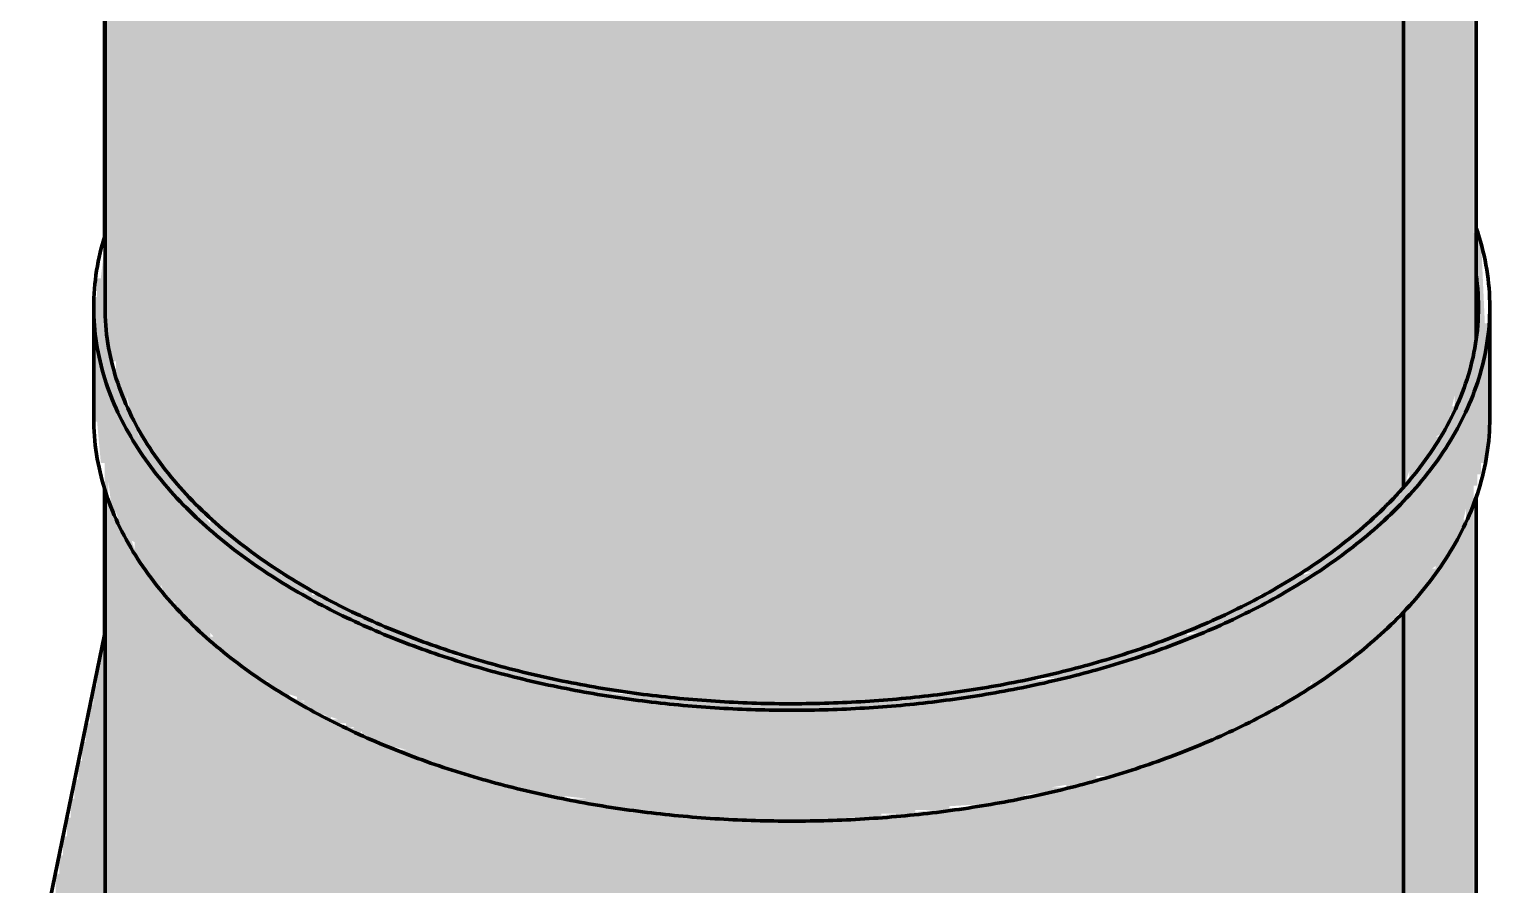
# Model space of a CAD drawing. Header units: millimetres. Extents: x 0 to 420, y 0 to 297.
# Drawn here: x 206.64 to 245.37, y 191.35 to 214.03 of the extents above; entities that cross this region are included whole.
import ezdxf

# ---------------------------------------------------------------- set-up
doc = ezdxf.new("R2010")
doc.units = ezdxf.units.MM
doc.layers.add('01-VISIBLE', color=7, linetype='CONTINUOUS', lineweight=70)
doc.layers.add('13-GRAFICA', color=30, linetype='CONTINUOUS', lineweight=18)

msp = doc.modelspace()

# ---------------------------------------------------------------- hatches: boundary and pattern name
at = {"layer": '13-GRAFICA', "true_color": 0xb21820}
h = msp.add_hatch(color=7, dxfattribs=at)
h.dxf.hatch_style = 1
h.paths.add_polyline_path([(208.738, 241.133), (208.838, 241.133), (208.938, 239.433), (209.038, 239.433), (209.038, 239.133), (209.138, 239.133), (209.138, 238.933), (209.238, 238.933), (209.438, 238.333), (209.638, 238.233), (209.638, 238.033), (209.738, 238.033), (209.738, 237.833), (209.838, 237.833), (210.038, 237.233), (210.238, 237.133), (210.238, 236.933), (210.338, 236.933), (212.438, 234.733), (212.638, 234.733), (212.738, 234.533), (213.338, 234.333), (213.438, 234.133), (213.838, 234.033), (213.938, 233.833), (214.538, 233.633), (214.638, 233.433), (215.238, 233.233), (215.338, 233.033), (215.538, 233.033), (215.538, 232.933), (215.738, 232.933), (215.738, 232.833), (216.038, 232.833), (216.038, 232.733), (216.338, 232.733), (216.338, 232.633), (216.638, 232.633), (216.638, 232.533), (216.938, 232.533), (216.938, 232.433), (217.138, 232.433), (217.138, 232.333), (217.438, 232.333), (217.438, 232.233), (217.738, 232.233), (217.738, 232.133), (218.038, 232.133), (218.038, 232.033), (218.338, 232.033), (218.338, 231.933), (218.638, 231.933), (218.638, 231.833), (219.538, 231.633), (219.538, 231.533), (220.138, 231.533), (220.138, 231.433), (221.238, 231.333), (221.238, 231.233), (221.738, 231.233), (221.738, 231.133), (222.338, 231.133), (222.338, 231.033), (222.838, 231.033), (222.838, 230.933), (223.438, 230.933), (223.438, 230.833), (225.638, 230.833), (225.638, 230.733), (228.738, 230.733), (228.738, 230.833), (229.638, 230.833), (229.638, 230.933), (230.638, 230.933), (230.638, 231.033), (232.338, 231.133), (232.338, 231.233), (232.738, 231.233), (232.738, 231.333), (233.938, 231.533), (233.938, 231.633), (234.238, 231.633), (234.238, 231.733), (234.638, 231.733), (234.638, 231.833), (235.038, 231.833), (235.038, 231.933), (236.238, 232.133), (236.238, 232.233), (236.438, 232.233), (236.438, 232.333), (236.638, 232.333), (236.638, 232.433), (236.838, 232.433), (236.838, 232.533), (237.138, 232.533), (237.138, 232.633), (237.338, 232.633), (237.338, 232.733), (237.538, 232.733), (237.538, 232.833), (237.738, 232.833), (237.738, 232.933), (238.038, 232.933), (238.038, 233.033), (238.238, 233.033), (238.238, 233.133), (238.438, 233.133), (238.438, 233.233), (238.638, 233.233), (238.638, 233.333), (238.838, 233.333), (238.838, 233.433), (239.138, 233.433), (239.138, 233.533), (239.738, 233.733), (239.838, 233.933), (240.038, 233.933), (240.238, 234.233), (240.438, 234.233), (240.638, 234.533), (240.838, 234.533), (240.938, 234.733), (241.138, 234.733), (241.338, 235.033), (241.538, 235.033), (241.738, 235.333), (241.938, 235.333), (242.138, 235.633), (242.338, 235.633), (242.338, 235.733), (242.538, 235.833), (242.538, 236.033), (242.938, 236.333), (242.938, 236.533), (243.238, 236.733), (243.238, 236.933), (243.638, 237.233), (243.638, 237.433), (243.738, 237.433), (243.738, 237.533), (243.938, 237.633), (243.938, 237.833), (244.238, 238.033), (244.238, 238.333), (244.338, 238.333), (244.338, 238.633), (244.438, 238.633), (244.438, 239.033), (244.538, 239.033), (244.538, 239.333), (244.638, 239.333), (244.638, 239.633), (244.738, 239.633), (244.738, 239.933), (244.838, 239.933), (244.838, 240.233), (244.938, 240.233), (244.938, 205.533), (244.838, 205.533), (244.838, 205.233), (244.738, 205.233), (244.738, 204.933), (244.638, 204.933), (244.638, 204.633), (244.538, 204.633), (244.538, 204.333), (244.438, 204.333), (244.238, 203.433), (244.138, 203.433), (244.138, 203.333), (243.938, 203.233), (243.938, 203.033), (243.538, 202.733), (243.538, 202.533), (243.238, 202.333), (243.138, 202.033), (243.038, 202.033), (243.038, 220.233), (242.738, 220.133), (242.238, 219.533), (242.038, 219.533), (242.038, 219.433), (241.938, 219.433), (241.438, 218.833), (241.238, 218.833), (240.738, 218.233), (240.538, 218.233), (240.538, 218.133), (240.338, 218.133), (240.338, 218.033), (239.738, 217.833), (239.638, 217.633), (239.438, 217.633), (239.438, 217.533), (239.238, 217.533), (239.238, 217.433), (239.038, 217.433), (239.038, 217.333), (238.838, 217.333), (238.838, 217.233), (238.238, 217.033), (238.138, 216.833), (237.938, 216.833), (237.938, 216.733), (237.738, 216.733), (237.738, 216.633), (237.538, 216.633), (237.538, 216.533), (237.238, 216.533), (237.238, 216.433), (236.938, 216.433), (236.938, 216.333), (236.638, 216.333), (236.638, 216.233), (236.338, 216.233), (236.338, 216.133), (236.038, 216.133), (236.038, 216.033), (235.638, 216.033), (235.638, 215.933), (235.338, 215.933), (235.338, 215.833), (235.038, 215.833), (235.038, 215.733), (234.738, 215.733), (234.738, 215.633), (234.438, 215.633), (234.438, 215.533), (234.138, 215.533), (234.138, 215.433), (233.838, 215.433), (233.838, 215.333), (233.238, 215.333), (233.238, 215.233), (232.638, 215.233), (232.638, 215.133), (232.038, 215.133), (232.038, 215.033), (231.438, 215.033), (231.438, 214.933), (230.738, 214.933), (230.738, 214.833), (230.138, 214.833), (230.138, 214.733), (228.738, 214.733), (228.738, 214.633), (224.838, 214.633), (224.838, 214.733), (223.938, 214.733), (223.938, 214.833), (221.338, 215.033), (221.338, 215.133), (220.938, 215.133), (220.938, 215.233), (220.538, 215.233), (220.538, 215.333), (220.138, 215.333), (220.138, 215.433), (219.738, 215.433), (219.738, 215.533), (219.438, 215.533), (219.438, 215.633), (219.038, 215.633), (219.038, 215.733), (218.638, 215.733), (218.638, 215.833), (218.238, 215.833), (218.238, 215.933), (217.938, 215.933), (217.938, 216.033), (217.238, 216.133), (217.238, 216.233), (217.038, 216.233), (217.038, 216.333), (216.838, 216.333), (216.838, 216.433), (216.538, 216.433), (216.538, 216.533), (216.338, 216.533), (216.338, 216.633), (216.138, 216.633), (216.138, 216.733), (215.938, 216.733), (215.938, 216.833), (215.738, 216.833), (215.738, 216.933), (215.438, 216.933), (215.438, 217.033), (215.238, 217.033), (215.238, 217.133), (215.038, 217.133), (215.038, 217.233), (214.838, 217.233), (214.838, 217.333), (214.638, 217.333), (214.638, 217.433), (214.338, 217.433), (214.338, 217.533), (213.938, 217.633), (213.738, 217.933), (213.538, 217.933), (213.338, 218.233), (213.138, 218.233), (213.038, 218.433), (212.838, 218.433), (212.638, 218.733), (212.438, 218.733), (212.238, 219.033), (212.038, 219.033), (211.838, 219.333), (211.638, 219.333), (211.538, 219.533), (211.338, 219.533), (211.338, 219.733), (210.938, 220.033), (210.938, 220.233), (210.538, 220.533), (210.538, 220.733), (210.138, 221.033), (210.138, 221.233), (210.038, 221.233), (210.038, 221.333), (209.738, 221.533), (209.738, 221.733), (209.538, 221.833), (209.538, 222.133), (209.438, 222.133), (209.238, 223.033), (209.138, 223.033), (209.038, 223.533), (208.938, 223.533), (208.938, 223.833), (208.838, 223.833), (208.838, 225.433), (208.738, 225.433)])
at = {"layer": '13-GRAFICA', "true_color": 0x202020}
h = msp.add_hatch(color=7, dxfattribs=at)
h.dxf.hatch_style = 1
h.paths.add_polyline_path([(208.738, 227.833), (208.738, 208.333), (208.638, 208.333), (208.638, 227.833)])
at = {"layer": '13-GRAFICA', "true_color": 0xffffff}
h = msp.add_hatch(color=7, dxfattribs=at)
h.dxf.hatch_style = 1
h.paths.add_polyline_path([(208.738, 225.433), (208.838, 225.433), (208.838, 223.833), (208.938, 223.833), (209.038, 223.233), (209.138, 223.233), (209.138, 223.033), (209.238, 223.033), (209.238, 222.733), (209.338, 222.733), (209.538, 221.833), (209.638, 221.833), (209.738, 221.533), (210.138, 221.233), (210.138, 221.033), (210.538, 220.733), (210.538, 220.533), (210.938, 220.233), (210.938, 220.033), (211.338, 219.733), (211.338, 219.533), (211.538, 219.533), (211.638, 219.333), (211.838, 219.333), (212.038, 219.033), (212.238, 219.033), (212.238, 218.933), (212.338, 218.933), (212.438, 218.733), (212.638, 218.733), (212.838, 218.433), (213.038, 218.433), (213.138, 218.233), (213.338, 218.233), (213.338, 218.133), (213.438, 218.133), (213.538, 217.933), (213.738, 217.933), (213.938, 217.633), (214.138, 217.633), (214.138, 217.533), (214.338, 217.533), (214.338, 217.433), (214.638, 217.433), (214.638, 217.333), (214.838, 217.333), (214.838, 217.233), (215.038, 217.233), (215.038, 217.133), (215.238, 217.133), (215.238, 217.033), (215.438, 217.033), (215.438, 216.933), (215.738, 216.933), (215.738, 216.833), (215.938, 216.833), (215.938, 216.733), (216.138, 216.733), (216.138, 216.633), (216.338, 216.633), (216.338, 216.533), (216.538, 216.533), (216.538, 216.433), (216.838, 216.433), (216.838, 216.333), (217.038, 216.333), (217.038, 216.233), (217.238, 216.233), (217.238, 216.133), (217.938, 216.033), (217.938, 215.933), (218.238, 215.933), (218.238, 215.833), (219.438, 215.633), (219.438, 215.533), (219.738, 215.533), (219.738, 215.433), (220.138, 215.433), (220.138, 215.333), (220.538, 215.333), (220.538, 215.233), (220.938, 215.233), (220.938, 215.133), (221.338, 215.133), (221.338, 215.033), (223.938, 214.833), (223.938, 214.733), (224.838, 214.733), (224.838, 214.633), (228.738, 214.633), (228.738, 214.733), (230.138, 214.733), (230.138, 214.833), (230.738, 214.833), (230.738, 214.933), (231.438, 214.933), (231.438, 215.033), (232.038, 215.033), (232.038, 215.133), (233.838, 215.333), (233.838, 215.433), (234.138, 215.433), (234.138, 215.533), (234.438, 215.533), (234.438, 215.633), (234.738, 215.633), (234.738, 215.733), (235.038, 215.733), (235.038, 215.833), (235.338, 215.833), (235.338, 215.933), (235.638, 215.933), (235.638, 216.033), (236.038, 216.033), (236.038, 216.133), (236.338, 216.133), (236.338, 216.233), (236.638, 216.233), (236.638, 216.333), (236.938, 216.333), (236.938, 216.433), (237.238, 216.433), (237.238, 216.533), (237.538, 216.533), (237.538, 216.633), (238.138, 216.833), (238.238, 217.033), (238.438, 217.033), (238.438, 217.133), (238.638, 217.133), (238.638, 217.233), (238.838, 217.233), (238.838, 217.333), (239.038, 217.333), (239.038, 217.433), (239.638, 217.633), (239.738, 217.833), (239.938, 217.833), (239.938, 217.933), (240.138, 217.933), (240.138, 218.033), (240.738, 218.233), (240.738, 218.333), (240.838, 218.333), (241.238, 218.833), (241.438, 218.833), (242.038, 219.533), (242.238, 219.533), (242.738, 220.133), (243.038, 220.233), (243.038, 201.733), (242.938, 201.733), (242.538, 201.233), (242.338, 201.233), (241.838, 200.633), (241.638, 200.633), (241.138, 200.033), (240.938, 200.033), (240.638, 199.633), (240.438, 199.633), (240.438, 199.533), (240.238, 199.533), (240.238, 199.433), (240.038, 199.433), (240.038, 199.333), (239.838, 199.333), (239.838, 199.233), (239.238, 199.033), (239.138, 198.833), (238.938, 198.833), (238.938, 198.733), (238.738, 198.733), (238.738, 198.633), (238.538, 198.633), (238.538, 198.533), (238.338, 198.533), (238.338, 198.433), (237.738, 198.233), (237.638, 198.033), (237.338, 198.033), (237.338, 197.933), (237.038, 197.933), (237.038, 197.833), (236.738, 197.833), (236.738, 197.733), (236.338, 197.733), (236.338, 197.633), (236.038, 197.633), (236.038, 197.533), (235.738, 197.533), (235.738, 197.433), (235.438, 197.433), (235.438, 197.333), (235.138, 197.333), (235.138, 197.233), (234.838, 197.233), (234.838, 197.133), (234.538, 197.133), (234.538, 197.033), (234.238, 197.033), (234.238, 196.933), (233.938, 196.933), (233.938, 196.833), (233.338, 196.833), (233.338, 196.733), (232.738, 196.733), (232.738, 196.633), (232.138, 196.633), (232.138, 196.533), (231.538, 196.533), (231.538, 196.433), (230.938, 196.433), (230.938, 196.333), (230.338, 196.333), (230.338, 196.233), (229.638, 196.233), (229.638, 196.133), (224.638, 196.133), (224.638, 196.233), (222.838, 196.333), (222.838, 196.433), (222.038, 196.433), (222.038, 196.533), (221.138, 196.533), (221.138, 196.633), (220.838, 196.633), (220.838, 196.733), (220.438, 196.733), (220.438, 196.833), (220.038, 196.833), (220.038, 196.933), (219.638, 196.933), (219.638, 197.033), (219.338, 197.033), (219.338, 197.133), (218.938, 197.133), (218.938, 197.233), (218.538, 197.233), (218.538, 197.333), (218.138, 197.333), (218.138, 197.433), (217.838, 197.433), (217.838, 197.533), (217.138, 197.633), (217.138, 197.733), (216.938, 197.733), (216.938, 197.833), (216.738, 197.833), (216.738, 197.933), (216.538, 197.933), (216.538, 198.033), (216.338, 198.033), (216.338, 198.133), (216.038, 198.133), (216.038, 198.233), (215.838, 198.233), (215.838, 198.333), (215.638, 198.333), (215.638, 198.433), (215.438, 198.433), (215.438, 198.533), (215.238, 198.533), (215.238, 198.633), (214.938, 198.633), (214.938, 198.733), (214.738, 198.733), (214.738, 198.833), (214.538, 198.833), (214.538, 198.933), (214.338, 198.933), (214.338, 199.033), (213.738, 199.233), (213.538, 199.533), (213.338, 199.533), (213.338, 199.633), (213.238, 199.633), (213.138, 199.833), (212.938, 199.833), (212.738, 200.133), (212.538, 200.133), (212.538, 200.233), (212.238, 200.333), (212.038, 200.633), (211.838, 200.633), (211.638, 200.933), (211.438, 200.933), (211.438, 201.033), (211.038, 201.333), (211.038, 201.533), (210.738, 201.733), (210.738, 201.933), (210.138, 202.433), (210.138, 202.633), (209.938, 202.733), (209.938, 202.933), (209.838, 202.933), (209.838, 203.033), (209.538, 203.233), (209.538, 203.433), (209.438, 203.433), (209.438, 203.733), (209.338, 203.733), (209.238, 204.333), (209.138, 204.333), (209.138, 204.533), (209.038, 204.533), (209.038, 204.733), (208.938, 204.733), (208.938, 205.233), (208.838, 205.233), (208.838, 205.533), (208.738, 205.533)])
at = {"layer": '13-GRAFICA', "true_color": 0x202020}
h = msp.add_hatch(color=7, dxfattribs=at)
h.dxf.hatch_style = 1
h.paths.add_polyline_path([(208.338, 203.633), (208.338, 206.933), (208.438, 206.933), (208.438, 207.433), (208.538, 207.433), (208.638, 208.333), (208.738, 208.333), (208.738, 205.533), (208.838, 205.533), (208.938, 204.733), (209.038, 204.733), (209.038, 204.533), (209.138, 204.533), (209.138, 204.333), (209.238, 204.333), (209.238, 204.033), (209.338, 204.033), (209.338, 203.733), (209.438, 203.733), (209.538, 203.233), (209.938, 202.933), (209.938, 202.733), (210.138, 202.633), (210.138, 202.433), (210.738, 201.933), (210.738, 201.733), (211.038, 201.533), (211.038, 201.333), (211.138, 201.333), (211.438, 200.933), (211.638, 200.933), (211.638, 200.833), (211.738, 200.833), (211.838, 200.633), (212.038, 200.633), (212.238, 200.333), (212.438, 200.333), (212.538, 200.133), (212.738, 200.133), (212.938, 199.833), (213.138, 199.833), (213.138, 199.733), (213.238, 199.733), (213.338, 199.533), (213.538, 199.533), (213.738, 199.233), (213.938, 199.233), (213.938, 199.133), (214.138, 199.133), (214.138, 199.033), (214.338, 199.033), (214.338, 198.933), (214.538, 198.933), (214.538, 198.833), (214.738, 198.833), (214.738, 198.733), (214.938, 198.733), (214.938, 198.633), (215.238, 198.633), (215.238, 198.533), (215.438, 198.533), (215.438, 198.433), (215.638, 198.433), (215.638, 198.333), (215.838, 198.333), (215.838, 198.233), (216.038, 198.233), (216.038, 198.133), (216.338, 198.133), (216.338, 198.033), (216.538, 198.033), (216.538, 197.933), (216.738, 197.933), (216.738, 197.833), (216.938, 197.833), (216.938, 197.733), (217.138, 197.733), (217.138, 197.633), (217.838, 197.533), (217.838, 197.433), (218.538, 197.333), (218.538, 197.233), (218.938, 197.233), (218.938, 197.133), (219.338, 197.133), (219.338, 197.033), (220.038, 196.933), (220.038, 196.833), (220.438, 196.833), (220.438, 196.733), (220.838, 196.733), (220.838, 196.633), (221.138, 196.633), (221.138, 196.533), (222.038, 196.533), (222.038, 196.433), (224.638, 196.233), (224.638, 196.133), (229.638, 196.133), (229.638, 196.233), (230.338, 196.233), (230.338, 196.333), (230.938, 196.333), (230.938, 196.433), (231.538, 196.433), (231.538, 196.533), (232.138, 196.533), (232.138, 196.633), (233.938, 196.833), (233.938, 196.933), (234.238, 196.933), (234.238, 197.033), (234.538, 197.033), (234.538, 197.133), (234.838, 197.133), (234.838, 197.233), (235.138, 197.233), (235.138, 197.333), (235.438, 197.333), (235.438, 197.433), (235.738, 197.433), (235.738, 197.533), (236.038, 197.533), (236.038, 197.633), (236.338, 197.633), (236.338, 197.733), (236.738, 197.733), (236.738, 197.833), (237.638, 198.033), (237.738, 198.233), (237.938, 198.233), (237.938, 198.333), (238.138, 198.333), (238.138, 198.433), (238.338, 198.433), (238.338, 198.533), (238.538, 198.533), (238.538, 198.633), (239.138, 198.833), (239.238, 199.033), (239.438, 199.033), (239.438, 199.133), (239.638, 199.133), (239.638, 199.233), (239.838, 199.233), (239.838, 199.333), (240.038, 199.333), (240.038, 199.433), (240.638, 199.633), (240.938, 200.033), (241.138, 200.033), (241.638, 200.633), (241.838, 200.633), (242.338, 201.233), (242.538, 201.233), (242.538, 201.333), (243.038, 201.733), (243.038, 202.033), (243.238, 202.133), (243.238, 202.333), (243.538, 202.533), (243.538, 202.733), (243.938, 203.033), (243.938, 203.233), (244.038, 203.233), (244.038, 203.333), (244.238, 203.433), (244.238, 203.633), (244.338, 203.633), (244.338, 204.033), (244.438, 204.033), (244.438, 204.333), (244.538, 204.333), (244.538, 204.633), (244.638, 204.633), (244.638, 204.933), (244.738, 204.933), (244.738, 205.233), (244.838, 205.233), (244.838, 205.533), (244.938, 205.533), (244.938, 208.633), (245.038, 208.633), (245.038, 208.433), (245.138, 208.433), (245.238, 206.233), (245.338, 206.233), (245.338, 202.833), (245.238, 202.833), (245.238, 202.533), (245.138, 202.533), (245.138, 202.233), (245.038, 202.233), (245.038, 201.933), (244.938, 201.933), (244.938, 201.633), (244.838, 201.633), (244.838, 201.333), (244.738, 201.333), (244.538, 200.433), (244.238, 200.233), (244.238, 200.033), (243.838, 199.733), (243.838, 199.533), (243.438, 199.233), (243.438, 199.033), (243.038, 198.733), (243.038, 198.533), (242.938, 198.533), (242.438, 197.933), (242.238, 197.933), (242.038, 197.633), (241.838, 197.633), (241.838, 197.533), (241.738, 197.533), (241.638, 197.333), (241.438, 197.333), (241.238, 197.033), (241.038, 197.033), (240.938, 196.833), (240.738, 196.833), (240.738, 196.733), (240.638, 196.733), (240.538, 196.533), (240.338, 196.533), (240.138, 196.233), (239.938, 196.233), (239.938, 196.133), (239.738, 196.133), (239.738, 196.033), (239.538, 196.033), (239.538, 195.933), (239.338, 195.933), (239.338, 195.833), (239.138, 195.833), (239.138, 195.733), (238.838, 195.733), (238.838, 195.633), (238.638, 195.633), (238.638, 195.533), (238.438, 195.533), (238.438, 195.433), (238.238, 195.433), (238.238, 195.333), (238.038, 195.333), (238.038, 195.233), (237.738, 195.233), (237.738, 195.133), (237.538, 195.133), (237.538, 195.033), (237.338, 195.033), (237.338, 194.933), (237.138, 194.933), (237.138, 194.833), (236.938, 194.833), (236.938, 194.733), (236.638, 194.733), (236.638, 194.633), (236.438, 194.633), (236.438, 194.533), (235.638, 194.433), (235.638, 194.333), (235.338, 194.333), (235.338, 194.233), (234.938, 194.233), (234.938, 194.133), (233.738, 193.933), (233.738, 193.833), (233.038, 193.733), (233.038, 193.633), (232.638, 193.633), (232.638, 193.533), (231.038, 193.433), (231.038, 193.333), (230.138, 193.333), (230.138, 193.233), (229.238, 193.233), (229.238, 193.133), (228.338, 193.133), (228.338, 193.033), (227.638, 193.033), (227.638, 193.133), (223.838, 193.133), (223.838, 193.233), (223.238, 193.233), (223.238, 193.333), (222.638, 193.333), (222.638, 193.433), (222.038, 193.433), (222.038, 193.533), (221.438, 193.533), (221.438, 193.633), (219.638, 193.833), (219.638, 193.933), (219.338, 193.933), (219.338, 194.033), (219.038, 194.033), (219.038, 194.133), (218.738, 194.133), (218.738, 194.233), (218.438, 194.233), (218.438, 194.333), (218.138, 194.333), (218.138, 194.433), (217.838, 194.433), (217.838, 194.533), (217.538, 194.533), (217.538, 194.633), (217.238, 194.633), (217.238, 194.733), (216.938, 194.733), (216.938, 194.833), (216.638, 194.833), (216.638, 194.933), (215.738, 195.133), (215.738, 195.233), (215.538, 195.233), (215.438, 195.433), (215.238, 195.433), (215.238, 195.533), (215.038, 195.533), (215.038, 195.633), (214.838, 195.633), (214.838, 195.733), (214.238, 195.933), (214.138, 196.133), (213.938, 196.133), (213.938, 196.233), (213.738, 196.233), (213.738, 196.333), (213.138, 196.533), (213.038, 196.733), (212.638, 196.833), (212.238, 197.333), (212.038, 197.333), (211.438, 198.033), (211.238, 198.033), (210.538, 198.833), (210.238, 198.933), (210.138, 199.333), (209.938, 199.433), (209.938, 199.633), (209.738, 199.733), (209.638, 200.133), (209.438, 200.233), (209.438, 200.433), (209.238, 200.533), (209.138, 200.933), (209.038, 200.933), (208.938, 201.233), (208.838, 201.233), (208.738, 202.033), (208.638, 202.033), (208.638, 202.533), (208.538, 202.533), (208.438, 203.633)])
h = msp.add_hatch(color=7, dxfattribs=at)
h.dxf.hatch_style = 1
h.paths.add_polyline_path([(207.138, 187.033), (206.938, 187.133), (206.938, 187.333), (206.838, 187.333), (206.738, 187.733), (206.638, 187.733), (206.638, 188.433), (206.738, 188.433), (206.738, 188.933), (206.838, 188.933), (206.938, 189.833), (207.038, 189.833), (207.038, 190.233), (207.138, 190.233), (207.138, 190.733), (207.238, 190.733), (207.238, 191.133), (207.338, 191.133), (207.338, 191.633), (207.438, 191.633), (207.438, 192.133), (207.538, 192.133), (207.538, 192.633), (207.638, 192.633), (207.638, 193.133), (207.738, 193.133), (207.738, 193.633), (207.838, 193.633), (207.838, 194.133), (207.938, 194.133), (207.938, 194.633), (208.038, 194.633), (208.038, 195.133), (208.138, 195.133), (208.138, 195.633), (208.238, 195.633), (208.238, 196.133), (208.338, 196.133), (208.338, 196.633), (208.438, 196.633), (208.438, 197.233), (208.538, 197.233), (208.538, 197.733), (208.638, 197.733), (208.638, 202.033), (208.738, 202.033), (208.738, 186.133), (208.138, 186.233), (208.038, 186.433), (207.438, 186.633), (207.438, 186.733), (207.138, 186.933)])
at = {"layer": '13-GRAFICA', "true_color": 0xffffff}
h = msp.add_hatch(color=7, dxfattribs=at)
h.dxf.hatch_style = 1
h.paths.add_polyline_path([(208.738, 201.533), (208.838, 201.533), (208.938, 201.033), (209.138, 200.933), (209.238, 200.533), (209.338, 200.533), (209.438, 200.233), (209.638, 200.133), (209.738, 199.733), (209.938, 199.633), (209.938, 199.433), (210.138, 199.333), (210.138, 199.133), (210.238, 199.133), (210.338, 198.833), (210.538, 198.833), (211.238, 198.033), (211.438, 198.033), (211.438, 197.933), (211.538, 197.933), (212.038, 197.333), (212.238, 197.333), (212.638, 196.833), (212.838, 196.833), (212.838, 196.733), (213.038, 196.733), (213.138, 196.533), (213.338, 196.533), (213.338, 196.433), (213.538, 196.433), (213.538, 196.333), (214.138, 196.133), (214.238, 195.933), (214.438, 195.933), (214.438, 195.833), (214.638, 195.833), (214.638, 195.733), (214.838, 195.733), (214.838, 195.633), (215.438, 195.433), (215.438, 195.333), (215.738, 195.233), (215.738, 195.133), (216.038, 195.133), (216.038, 195.033), (216.338, 195.033), (216.338, 194.933), (216.638, 194.933), (216.638, 194.833), (216.938, 194.833), (216.938, 194.733), (217.238, 194.733), (217.238, 194.633), (217.538, 194.633), (217.538, 194.533), (217.838, 194.533), (217.838, 194.433), (218.138, 194.433), (218.138, 194.333), (218.438, 194.333), (218.438, 194.233), (218.738, 194.233), (218.738, 194.133), (219.038, 194.133), (219.038, 194.033), (219.338, 194.033), (219.338, 193.933), (219.638, 193.933), (219.638, 193.833), (220.238, 193.833), (220.238, 193.733), (220.838, 193.733), (220.838, 193.633), (221.438, 193.633), (221.438, 193.533), (222.038, 193.533), (222.038, 193.433), (222.638, 193.433), (222.638, 193.333), (223.238, 193.333), (223.238, 193.233), (223.838, 193.233), (223.838, 193.133), (227.638, 193.133), (227.638, 193.033), (232.638, 193.533), (232.638, 193.633), (233.438, 193.733), (233.438, 193.833), (233.738, 193.833), (233.738, 193.933), (234.138, 193.933), (234.138, 194.033), (235.338, 194.233), (235.338, 194.333), (235.638, 194.333), (235.638, 194.433), (236.438, 194.533), (236.438, 194.633), (236.638, 194.633), (236.638, 194.733), (236.938, 194.733), (236.938, 194.833), (237.138, 194.833), (237.138, 194.933), (237.338, 194.933), (237.338, 195.033), (237.538, 195.033), (237.538, 195.133), (237.738, 195.133), (237.738, 195.233), (238.038, 195.233), (238.038, 195.333), (238.238, 195.333), (238.238, 195.433), (238.438, 195.433), (238.438, 195.533), (238.638, 195.533), (238.638, 195.633), (238.838, 195.633), (238.838, 195.733), (239.138, 195.733), (239.138, 195.833), (239.338, 195.833), (239.338, 195.933), (239.538, 195.933), (239.538, 196.033), (240.138, 196.233), (240.338, 196.533), (240.538, 196.533), (240.738, 196.833), (240.938, 196.833), (241.038, 197.033), (241.238, 197.033), (241.438, 197.333), (241.638, 197.333), (241.838, 197.633), (242.038, 197.633), (242.238, 197.933), (242.438, 197.933), (242.438, 198.033), (243.038, 198.533), (243.038, 181.833), (242.738, 181.733), (242.738, 181.633), (242.638, 181.633), (242.138, 181.033), (241.938, 181.033), (241.438, 180.433), (241.238, 180.433), (240.738, 179.833), (240.538, 179.833), (240.538, 179.733), (240.338, 179.733), (240.338, 179.633), (240.138, 179.633), (240.138, 179.533), (239.538, 179.333), (239.438, 179.133), (239.238, 179.133), (239.238, 179.033), (239.038, 179.033), (239.038, 178.933), (238.838, 178.933), (238.838, 178.833), (238.638, 178.833), (238.638, 178.733), (238.038, 178.533), (238.038, 178.433), (237.738, 178.333), (237.738, 178.233), (237.438, 178.233), (237.438, 178.133), (237.138, 178.133), (237.138, 178.033), (236.838, 178.033), (236.838, 177.933), (236.538, 177.933), (236.538, 177.833), (236.238, 177.833), (236.238, 177.733), (235.938, 177.733), (235.938, 177.633), (235.638, 177.633), (235.638, 177.533), (235.338, 177.533), (235.338, 177.433), (235.038, 177.433), (235.038, 177.333), (234.738, 177.333), (234.738, 177.233), (234.438, 177.233), (234.438, 177.133), (234.038, 177.133), (234.038, 177.033), (233.738, 177.033), (233.738, 176.933), (233.138, 176.933), (233.138, 176.833), (232.538, 176.833), (232.538, 176.733), (231.838, 176.733), (231.838, 176.633), (231.238, 176.633), (231.238, 176.533), (230.638, 176.533), (230.638, 176.433), (230.038, 176.433), (230.038, 176.333), (225.038, 176.233), (225.038, 176.333), (224.138, 176.333), (224.138, 176.433), (223.238, 176.433), (223.238, 176.533), (222.338, 176.533), (222.338, 176.633), (220.938, 176.733), (220.938, 176.833), (220.638, 176.833), (220.638, 176.933), (220.238, 176.933), (220.238, 177.033), (219.438, 177.133), (219.438, 177.233), (219.138, 177.233), (219.138, 177.333), (218.738, 177.333), (218.738, 177.433), (217.938, 177.533), (217.938, 177.633), (217.638, 177.633), (217.638, 177.733), (217.238, 177.733), (217.238, 177.833), (217.038, 177.833), (217.038, 177.933), (216.838, 177.933), (216.838, 178.033), (216.638, 178.033), (216.638, 178.133), (216.438, 178.133), (216.438, 178.233), (216.138, 178.233), (216.138, 178.333), (215.938, 178.333), (215.938, 178.433), (215.738, 178.433), (215.738, 178.533), (215.538, 178.533), (215.538, 178.633), (215.338, 178.633), (215.338, 178.733), (215.038, 178.733), (215.038, 178.833), (214.838, 178.833), (214.838, 178.933), (214.638, 178.933), (214.638, 179.033), (214.438, 179.033), (214.438, 179.133), (214.238, 179.133), (214.238, 179.233), (213.938, 179.233), (213.938, 179.333), (213.838, 179.333), (213.738, 179.533), (213.538, 179.533), (213.338, 179.833), (213.138, 179.833), (213.138, 179.933), (212.838, 180.033), (212.638, 180.333), (212.438, 180.333), (212.238, 180.633), (212.038, 180.633), (211.838, 180.933), (211.638, 180.933), (211.538, 181.133), (211.238, 181.233), (211.238, 181.433), (210.838, 181.733), (210.838, 181.933), (210.438, 182.233), (210.438, 182.433), (210.338, 182.433), (210.338, 182.533), (210.038, 182.733), (210.038, 182.933), (209.638, 183.233), (209.638, 183.433), (209.538, 183.433), (209.538, 183.633), (209.438, 183.633), (209.438, 183.933), (209.338, 183.933), (209.338, 184.233), (209.238, 184.233), (209.238, 184.533), (209.138, 184.533), (209.138, 184.733), (209.038, 184.733), (208.838, 185.633), (208.738, 185.633)])
at = {"layer": '13-GRAFICA', "true_color": 0xb21820}
h = msp.add_hatch(color=7, dxfattribs=at)
h.dxf.hatch_style = 1
h.paths.add_polyline_path([(230.038, 176.433), (230.638, 176.433), (230.638, 176.533), (231.238, 176.533), (231.238, 176.633), (231.838, 176.633), (231.838, 176.733), (232.538, 176.733), (232.538, 176.833), (233.138, 176.833), (233.138, 176.933), (233.738, 176.933), (233.738, 177.033), (234.038, 177.033), (234.038, 177.133), (234.438, 177.133), (234.438, 177.233), (234.738, 177.233), (234.738, 177.333), (235.038, 177.333), (235.038, 177.433), (235.338, 177.433), (235.338, 177.533), (235.638, 177.533), (235.638, 177.633), (235.938, 177.633), (235.938, 177.733), (236.238, 177.733), (236.238, 177.833), (236.538, 177.833), (236.538, 177.933), (236.838, 177.933), (236.838, 178.033), (237.738, 178.233), (237.738, 178.333), (237.938, 178.333), (238.038, 178.533), (238.238, 178.533), (238.238, 178.633), (238.438, 178.633), (238.438, 178.733), (238.638, 178.733), (238.638, 178.833), (238.838, 178.833), (238.838, 178.933), (239.438, 179.133), (239.538, 179.333), (239.738, 179.333), (239.738, 179.433), (239.938, 179.433), (239.938, 179.533), (240.138, 179.533), (240.138, 179.633), (240.738, 179.833), (241.238, 180.433), (241.438, 180.433), (241.938, 181.033), (242.138, 181.033), (242.738, 181.733), (243.038, 181.833), (243.038, 198.733), (243.438, 199.033), (243.438, 199.233), (243.838, 199.533), (243.838, 199.733), (243.938, 199.733), (243.938, 199.833), (244.238, 200.033), (244.238, 200.233), (244.538, 200.433), (244.538, 200.733), (244.638, 200.733), (244.638, 201.033), (244.738, 201.033), (244.738, 201.333), (244.838, 201.333), (244.838, 201.633), (244.938, 201.633), (244.938, 162.633), (244.838, 162.633), (244.838, 162.133), (244.738, 162.133), (244.738, 161.333), (244.638, 161.333), (244.638, 161.133), (244.538, 161.133), (244.538, 160.933), (244.438, 160.933), (244.238, 160.333), (244.038, 160.233), (244.038, 160.033), (243.938, 160.033), (243.738, 159.433), (243.538, 159.333), (243.438, 158.933), (243.338, 158.933), (242.438, 157.933), (242.238, 157.933), (241.138, 156.733), (240.738, 156.633), (240.638, 156.433), (240.038, 156.233), (239.938, 156.033), (239.538, 155.933), (239.438, 155.733), (238.838, 155.533), (238.738, 155.333), (238.538, 155.333), (238.538, 155.233), (238.338, 155.233), (238.338, 155.133), (238.138, 155.133), (238.138, 155.033), (237.938, 155.033), (237.938, 154.933), (237.738, 154.933), (237.738, 154.833), (237.438, 154.833), (237.438, 154.733), (237.138, 154.733), (237.138, 154.633), (236.838, 154.633), (236.838, 154.533), (236.538, 154.533), (236.538, 154.433), (235.638, 154.233), (235.638, 154.133), (235.438, 154.133), (235.438, 154.033), (235.138, 154.033), (235.138, 153.933), (234.838, 153.933), (234.838, 153.833), (234.538, 153.833), (234.538, 153.733), (234.238, 153.733), (234.238, 153.633), (233.638, 153.633), (233.638, 153.533), (233.138, 153.533), (233.138, 153.433), (231.938, 153.333), (231.938, 153.233), (230.838, 153.133), (230.838, 153.033), (230.338, 153.033), (230.338, 152.933), (230.038, 152.933), (230.038, 168.833), (230.038, 175.433), (230.038, 176.333)])

# ---------------------------------------------------------------- linework, layer by layer
at = {"layer": '01-VISIBLE'}
for p, q in [((245.009, 205.811), (245.009, 240.346)), ((208.631, 208.522), (208.631, 227.803)), ((208.649, 206.664), (208.649, 225.056)), ((243.084, 201.891), (243.084, 220.283)), ((208.349, 203.725), (208.349, 206.664)), ((245.369, 203.725), (245.369, 206.664)), ((208.631, 197.907), (208.631, 201.867)), ((208.649, 186.714), (208.649, 201.808)), ((245.009, 163.259), (245.009, 201.627)), ((243.084, 181.941), (243.084, 198.581)), ((208.631, 197.975), (206.659, 188.381))]:
    msp.add_line(p, q, dxfattribs=at)
for points in [[(245.369, 206.664), (245.368, 206.79), (245.364, 206.916), (245.357, 207.041), (245.348, 207.167), (245.337, 207.292), (245.323, 207.417), (245.306, 207.542), (245.287, 207.666), (245.266, 207.79), (245.242, 207.913), (245.216, 208.036), (245.187, 208.159), (245.156, 208.281), (245.123, 208.402), (245.087, 208.522), (245.049, 208.642), (245.009, 208.762)], [(208.649, 208.58), (208.613, 208.464), (208.58, 208.347), (208.549, 208.229), (208.519, 208.111), (208.492, 207.993), (208.468, 207.873), (208.445, 207.754), (208.425, 207.634), (208.407, 207.513), (208.392, 207.393), (208.379, 207.272), (208.368, 207.15), (208.36, 207.029), (208.354, 206.907), (208.35, 206.786), (208.349, 206.664)], [(245.009, 207.517), (245.025, 207.396), (245.038, 207.274), (245.049, 207.152), (245.058, 207.031), (245.064, 206.908), (245.068, 206.786), (245.069, 206.664)], [(208.349, 206.664), (208.35, 206.544), (208.354, 206.423), (208.359, 206.303), (208.368, 206.183), (208.378, 206.063), (208.391, 205.944), (208.406, 205.824), (208.424, 205.705), (208.443, 205.586), (208.465, 205.468), (208.489, 205.35), (208.516, 205.233), (208.544, 205.116), (208.575, 204.999), (208.608, 204.884), (208.642, 204.768), (208.679, 204.654), (208.718, 204.54), (208.759, 204.427), (208.802, 204.314), (208.847, 204.203), (208.893, 204.092), (208.942, 203.981), (208.992, 203.872), (209.044, 203.763), (209.097, 203.656), (209.153, 203.549), (209.21, 203.443), (209.268, 203.338), (209.329, 203.233), (209.39, 203.13), (209.453, 203.028), (209.518, 202.926), (209.584, 202.826), (209.652, 202.726), (209.72, 202.627), (209.791, 202.529), (209.862, 202.432), (209.935, 202.336), (210.008, 202.241), (210.083, 202.147), (210.16, 202.054), (210.237, 201.962), (210.315, 201.871), (210.395, 201.78), (210.475, 201.691), (210.557, 201.602), (210.639, 201.515), (210.723, 201.428), (210.807, 201.342), (210.893, 201.257), (210.979, 201.173), (211.066, 201.09), (211.154, 201.008), (211.243, 200.927), (211.332, 200.846), (211.422, 200.767), (211.514, 200.688), (211.605, 200.61), (211.698, 200.533), (211.791, 200.457), (211.885, 200.382), (211.98, 200.307), (212.075, 200.234), (212.171, 200.161), (212.267, 200.089), (212.364, 200.018), (212.462, 199.947), (212.56, 199.878), (212.659, 199.809), (212.758, 199.741), (212.858, 199.674), (212.958, 199.607), (213.059, 199.542), (213.16, 199.477), (213.262, 199.413), (213.365, 199.349), (213.467, 199.287), (213.57, 199.225), (213.674, 199.163), (213.778, 199.103), (213.883, 199.043), (213.988, 198.984), (214.093, 198.926), (214.198, 198.868), (214.304, 198.811), (214.411, 198.755), (214.518, 198.699), (214.625, 198.644), (214.732, 198.59), (214.84, 198.537), (214.948, 198.484), (215.057, 198.432), (215.165, 198.38), (215.274, 198.329), (215.384, 198.279), (215.493, 198.229), (215.603, 198.18), (215.713, 198.132), (215.824, 198.084), (215.935, 198.037), (216.046, 197.99), (216.157, 197.945), (216.269, 197.899), (216.38, 197.855), (216.492, 197.811), (216.605, 197.767), (216.717, 197.724), (216.83, 197.682), (216.943, 197.64), (217.056, 197.599), (217.169, 197.559), (217.283, 197.519), (217.396, 197.479), (217.51, 197.441), (217.624, 197.402), (217.739, 197.365), (217.853, 197.328), (217.968, 197.291), (218.083, 197.255), (218.198, 197.219), (218.313, 197.185), (218.428, 197.15), (218.544, 197.116), (218.659, 197.083), (218.775, 197.05), (218.891, 197.018), (219.007, 196.986), (219.123, 196.955), (219.24, 196.925), (219.356, 196.895), (219.473, 196.865), (219.59, 196.836), (219.707, 196.807), (219.824, 196.779), (219.941, 196.752), (220.058, 196.725), (220.176, 196.698), (220.293, 196.672), (220.411, 196.647), (220.529, 196.622), (220.646, 196.597), (220.764, 196.573), (220.882, 196.55), (221, 196.527), (221.119, 196.504), (221.237, 196.482), (221.355, 196.461), (221.474, 196.44), (221.593, 196.419), (221.711, 196.399), (221.83, 196.379), (221.949, 196.36), (222.068, 196.342), (222.187, 196.323), (222.306, 196.306), (222.425, 196.289), (222.544, 196.272), (222.663, 196.256), (222.783, 196.24), (222.902, 196.224), (223.021, 196.21), (223.141, 196.195), (223.26, 196.181), (223.38, 196.168), (223.5, 196.155), (223.619, 196.142), (223.739, 196.13), (223.859, 196.119), (223.979, 196.108), (224.099, 196.097), (224.219, 196.087), (224.339, 196.077), (224.459, 196.068), (224.579, 196.059), (224.699, 196.05), (224.819, 196.042), (224.939, 196.035), (225.059, 196.028), (225.179, 196.021), (225.299, 196.015), (225.42, 196.01), (225.54, 196.005), (225.66, 196), (225.78, 195.996), (225.901, 195.992), (226.021, 195.988), (226.141, 195.985), (226.262, 195.983), (226.382, 195.981), (226.502, 195.979), (226.623, 195.978), (226.743, 195.978), (226.863, 195.977), (226.984, 195.978), (227.104, 195.978), (227.224, 195.979), (227.345, 195.981), (227.465, 195.983), (227.585, 195.986), (227.706, 195.989), (227.826, 195.992), (227.946, 195.996), (228.067, 196), (228.187, 196.005), (228.307, 196.01), (228.427, 196.016), (228.548, 196.022), (228.668, 196.029), (228.788, 196.036), (228.908, 196.043), (229.028, 196.051), (229.148, 196.059), (229.268, 196.068), (229.388, 196.078), (229.508, 196.087), (229.628, 196.098), (229.748, 196.108), (229.868, 196.119), (229.988, 196.131), (230.107, 196.143), (230.227, 196.156), (230.347, 196.169), (230.466, 196.182), (230.586, 196.196), (230.705, 196.211), (230.825, 196.226), (230.944, 196.241), (231.063, 196.257), (231.183, 196.273), (231.302, 196.29), (231.421, 196.307), (231.54, 196.325), (231.659, 196.343), (231.778, 196.362), (231.897, 196.381), (232.015, 196.4), (232.134, 196.421), (232.253, 196.441), (232.371, 196.462), (232.49, 196.484), (232.608, 196.506), (232.726, 196.528), (232.844, 196.551), (232.962, 196.575), (233.08, 196.599), (233.198, 196.624), (233.316, 196.649), (233.433, 196.674), (233.551, 196.7), (233.668, 196.727), (233.786, 196.754), (233.903, 196.781), (234.02, 196.809), (234.137, 196.838), (234.253, 196.867), (234.37, 196.897), (234.487, 196.927), (234.603, 196.958), (234.719, 196.989), (234.835, 197.021), (234.951, 197.053), (235.067, 197.086), (235.183, 197.119), (235.298, 197.153), (235.414, 197.187), (235.529, 197.222), (235.644, 197.258), (235.759, 197.294), (235.873, 197.33), (235.988, 197.367), (236.102, 197.405), (236.216, 197.443), (236.33, 197.482), (236.444, 197.522), (236.557, 197.562), (236.671, 197.602), (236.784, 197.643), (236.897, 197.685), (237.009, 197.727), (237.122, 197.77), (237.234, 197.814), (237.346, 197.858), (237.458, 197.903), (237.569, 197.948), (237.68, 197.994), (237.791, 198.04), (237.902, 198.088), (238.013, 198.135), (238.123, 198.184), (238.233, 198.233), (238.342, 198.283), (238.452, 198.333), (238.561, 198.384), (238.669, 198.435), (238.778, 198.488), (238.886, 198.541), (238.994, 198.594), (239.101, 198.649), (239.208, 198.703), (239.315, 198.759), (239.421, 198.815), (239.527, 198.872), (239.633, 198.93), (239.738, 198.989), (239.843, 199.048), (239.947, 199.107)], [(239.735, 199.23), (239.631, 199.17), (239.526, 199.111), (239.421, 199.053), (239.315, 198.995), (239.209, 198.938), (239.103, 198.882), (238.996, 198.826), (238.889, 198.771), (238.781, 198.717), (238.673, 198.664), (238.565, 198.611), (238.457, 198.559), (238.348, 198.507), (238.239, 198.456), (238.129, 198.406), (238.02, 198.357), (237.91, 198.308), (237.799, 198.26), (237.689, 198.212), (237.578, 198.165), (237.467, 198.119), (237.356, 198.073), (237.244, 198.028), (237.132, 197.983), (237.02, 197.94), (236.908, 197.896), (236.795, 197.854), (236.682, 197.812), (236.569, 197.77), (236.456, 197.729), (236.343, 197.689), (236.229, 197.649), (236.115, 197.61), (236.001, 197.572), (235.887, 197.534), (235.773, 197.496), (235.658, 197.459), (235.543, 197.423), (235.428, 197.387), (235.313, 197.352), (235.198, 197.318), (235.083, 197.284), (234.967, 197.25), (234.851, 197.217), (234.735, 197.185), (234.619, 197.153), (234.503, 197.122), (234.387, 197.091), (234.27, 197.061), (234.153, 197.031), (234.037, 197.002), (233.92, 196.973), (233.803, 196.945), (233.686, 196.917), (233.568, 196.89), (233.451, 196.864), (233.333, 196.838), (233.216, 196.812), (233.098, 196.787), (232.98, 196.762), (232.862, 196.738), (232.744, 196.715), (232.626, 196.692), (232.508, 196.669), (232.39, 196.647), (232.271, 196.626), (232.153, 196.605), (232.034, 196.584), (231.915, 196.564), (231.797, 196.544), (231.678, 196.525), (231.559, 196.507), (231.44, 196.489), (231.321, 196.471), (231.202, 196.454), (231.082, 196.437), (230.963, 196.421), (230.844, 196.405), (230.724, 196.39), (230.605, 196.375), (230.485, 196.361), (230.366, 196.347), (230.246, 196.334), (230.126, 196.321), (230.007, 196.309), (229.887, 196.297), (229.767, 196.286), (229.647, 196.275), (229.527, 196.264), (229.407, 196.254), (229.287, 196.244), (229.167, 196.235), (229.047, 196.227), (228.927, 196.219), (228.807, 196.211), (228.687, 196.204), (228.567, 196.197), (228.447, 196.191), (228.326, 196.185), (228.206, 196.179), (228.086, 196.174), (227.966, 196.17), (227.845, 196.166), (227.725, 196.162), (227.605, 196.159), (227.484, 196.157), (227.364, 196.155), (227.244, 196.153), (227.123, 196.152), (227.003, 196.151), (226.883, 196.151), (226.762, 196.151), (226.642, 196.151), (226.521, 196.152), (226.401, 196.154), (226.281, 196.156), (226.16, 196.158), (226.04, 196.161), (225.92, 196.165), (225.799, 196.168), (225.679, 196.173), (225.559, 196.177), (225.439, 196.183), (225.318, 196.188), (225.198, 196.194), (225.078, 196.201), (224.958, 196.208), (224.838, 196.216), (224.718, 196.223), (224.598, 196.232), (224.478, 196.241), (224.358, 196.25), (224.238, 196.26), (224.118, 196.27), (223.998, 196.281), (223.878, 196.292), (223.758, 196.304), (223.638, 196.316), (223.519, 196.329), (223.399, 196.342), (223.279, 196.356), (223.16, 196.37), (223.04, 196.384), (222.921, 196.399), (222.802, 196.415), (222.682, 196.431), (222.563, 196.447), (222.444, 196.464), (222.325, 196.482), (222.206, 196.5), (222.087, 196.518), (221.968, 196.537), (221.849, 196.556), (221.73, 196.576), (221.612, 196.596), (221.493, 196.617), (221.375, 196.639), (221.256, 196.66), (221.138, 196.683), (221.02, 196.706), (220.902, 196.729), (220.784, 196.753), (220.666, 196.777), (220.548, 196.802), (220.431, 196.827), (220.313, 196.853), (220.196, 196.88), (220.078, 196.907), (219.961, 196.934), (219.844, 196.962), (219.727, 196.99), (219.61, 197.019), (219.494, 197.049), (219.377, 197.079), (219.261, 197.11), (219.144, 197.141), (219.028, 197.172), (218.912, 197.204), (218.796, 197.237), (218.681, 197.27), (218.565, 197.304), (218.45, 197.339), (218.335, 197.374), (218.22, 197.409), (218.105, 197.445), (217.99, 197.482), (217.876, 197.519), (217.761, 197.557), (217.647, 197.595), (217.533, 197.634), (217.42, 197.673), (217.306, 197.713), (217.193, 197.754), (217.08, 197.795), (216.967, 197.837), (216.854, 197.879), (216.742, 197.922), (216.63, 197.966), (216.518, 198.01), (216.406, 198.055), (216.295, 198.101), (216.183, 198.147), (216.072, 198.193), (215.962, 198.241), (215.851, 198.289), (215.741, 198.337), (215.631, 198.387), (215.522, 198.437), (215.413, 198.487), (215.304, 198.538), (215.195, 198.59), (215.087, 198.643), (214.979, 198.696), (214.871, 198.75), (214.764, 198.805), (214.657, 198.86), (214.551, 198.916), (214.444, 198.972), (214.339, 199.03), (214.233, 199.088), (214.128, 199.147), (214.023, 199.206), (213.919, 199.267), (213.816, 199.328), (213.712, 199.389), (213.609, 199.452), (213.507, 199.515), (213.405, 199.579), (213.304, 199.644), (213.203, 199.709), (213.102, 199.776), (213.002, 199.843), (212.903, 199.911), (212.804, 199.979), (212.706, 200.049), (212.608, 200.119), (212.511, 200.19), (212.414, 200.262), (212.318, 200.335), (212.223, 200.408), (212.129, 200.483), (212.035, 200.558), (211.941, 200.634), (211.849, 200.711), (211.757, 200.789), (211.666, 200.868), (211.576, 200.948), (211.486, 201.028), (211.398, 201.11), (211.31, 201.192), (211.223, 201.275), (211.137, 201.359), (211.052, 201.444), (210.968, 201.53), (210.884, 201.617), (210.802, 201.705), (210.721, 201.794), (210.64, 201.883), (210.561, 201.974), (210.483, 202.066), (210.406, 202.158), (210.33, 202.252), (210.256, 202.346), (210.182, 202.441), (210.11, 202.538), (210.039, 202.635), (209.97, 202.733), (209.901, 202.832), (209.834, 202.933), (209.769, 203.034), (209.705, 203.136), (209.643, 203.238), (209.582, 203.342), (209.522, 203.447), (209.465, 203.553), (209.409, 203.659), (209.354, 203.766), (209.302, 203.875), (209.251, 203.984), (209.202, 204.094), (209.154, 204.204), (209.109, 204.316), (209.065, 204.428), (209.024, 204.541), (208.985, 204.655), (208.947, 204.769), (208.912, 204.884), (208.878, 205), (208.847, 205.116), (208.818, 205.233), (208.792, 205.35), (208.767, 205.468), (208.745, 205.586), (208.725, 205.705), (208.707, 205.824), (208.692, 205.944), (208.679, 206.063), (208.668, 206.183), (208.66, 206.303), (208.654, 206.423), (208.65, 206.544), (208.649, 206.664)], [(245.069, 206.664), (245.068, 206.543), (245.064, 206.422), (245.058, 206.3), (245.05, 206.179), (245.039, 206.059), (245.025, 205.938), (245.01, 205.818), (244.992, 205.698), (244.972, 205.578), (244.949, 205.459), (244.924, 205.34), (244.897, 205.222), (244.867, 205.105), (244.836, 204.987), (244.802, 204.871), (244.766, 204.755), (244.728, 204.64), (244.688, 204.525), (244.646, 204.412), (244.602, 204.299), (244.556, 204.186), (244.508, 204.075), (244.458, 203.964), (244.407, 203.855), (244.353, 203.746), (244.298, 203.638), (244.241, 203.531), (244.183, 203.424), (244.123, 203.319), (244.061, 203.215), (243.998, 203.111), (243.933, 203.009), (243.866, 202.907), (243.799, 202.806), (243.73, 202.707), (243.659, 202.608), (243.587, 202.51), (243.514, 202.414), (243.44, 202.318), (243.364, 202.223), (243.288, 202.129), (243.21, 202.036), (243.131, 201.944), (243.05, 201.853), (242.969, 201.763), (242.887, 201.674), (242.804, 201.586), (242.719, 201.498), (242.634, 201.412), (242.548, 201.327), (242.461, 201.242), (242.373, 201.159), (242.284, 201.076), (242.194, 200.995), (242.104, 200.914), (242.013, 200.834), (241.92, 200.755), (241.828, 200.677), (241.734, 200.6), (241.64, 200.523), (241.545, 200.448), (241.449, 200.373), (241.353, 200.3), (241.256, 200.227), (241.159, 200.155), (241.06, 200.083), (240.962, 200.013), (240.862, 199.943), (240.762, 199.875), (240.662, 199.807), (240.561, 199.739), (240.459, 199.673), (240.357, 199.607), (240.255, 199.543), (240.152, 199.478), (240.048, 199.415), (239.945, 199.353), (239.84, 199.291), (239.735, 199.23)], [(239.947, 199.107), (240.051, 199.168), (240.155, 199.229), (240.258, 199.291), (240.361, 199.354), (240.463, 199.417), (240.564, 199.481), (240.666, 199.546), (240.766, 199.612), (240.867, 199.678), (240.966, 199.746), (241.065, 199.813), (241.164, 199.882), (241.262, 199.952), (241.36, 200.022), (241.457, 200.093), (241.553, 200.165), (241.649, 200.238), (241.744, 200.312), (241.838, 200.386), (241.932, 200.461), (242.025, 200.537), (242.117, 200.614), (242.209, 200.692), (242.3, 200.771), (242.39, 200.85), (242.48, 200.931), (242.568, 201.012), (242.656, 201.094), (242.743, 201.177), (242.829, 201.261), (242.914, 201.346), (242.999, 201.432), (243.082, 201.519), (243.164, 201.606), (243.246, 201.695), (243.326, 201.784), (243.406, 201.874), (243.484, 201.966), (243.561, 202.058), (243.637, 202.151), (243.712, 202.245), (243.786, 202.34), (243.858, 202.436), (243.93, 202.533), (244, 202.63), (244.068, 202.729), (244.136, 202.829), (244.202, 202.929), (244.266, 203.031), (244.329, 203.133), (244.391, 203.236), (244.451, 203.34), (244.509, 203.446), (244.566, 203.551), (244.622, 203.658), (244.675, 203.766), (244.727, 203.874), (244.777, 203.984), (244.826, 204.094), (244.872, 204.205), (244.917, 204.316), (244.959, 204.429), (245, 204.542), (245.039, 204.656), (245.076, 204.77), (245.111, 204.885), (245.143, 205.001), (245.174, 205.117), (245.202, 205.234), (245.229, 205.351), (245.253, 205.469), (245.275, 205.587), (245.294, 205.706), (245.312, 205.825), (245.327, 205.944), (245.34, 206.064), (245.35, 206.184), (245.358, 206.304), (245.364, 206.424), (245.368, 206.544), (245.369, 206.664)], [(208.349, 203.725), (208.35, 203.604), (208.354, 203.484), (208.359, 203.364), (208.368, 203.244), (208.378, 203.124), (208.391, 203.004), (208.406, 202.885), (208.424, 202.766), (208.443, 202.647), (208.465, 202.529), (208.489, 202.411), (208.516, 202.293), (208.544, 202.176), (208.575, 202.06), (208.608, 201.944), (208.642, 201.829), (208.679, 201.714), (208.718, 201.601), (208.759, 201.487), (208.802, 201.375), (208.847, 201.263), (208.893, 201.152), (208.942, 201.042), (208.992, 200.933), (209.044, 200.824), (209.097, 200.716), (209.153, 200.609), (209.21, 200.503), (209.268, 200.398), (209.329, 200.294), (209.39, 200.191), (209.453, 200.088), (209.518, 199.987), (209.584, 199.886), (209.652, 199.786), (209.72, 199.688), (209.791, 199.59), (209.862, 199.493), (209.935, 199.397), (210.008, 199.302), (210.083, 199.208), (210.16, 199.115), (210.237, 199.023), (210.315, 198.931), (210.395, 198.841), (210.475, 198.751), (210.557, 198.663), (210.639, 198.575), (210.723, 198.489), (210.807, 198.403), (210.893, 198.318), (210.979, 198.234), (211.066, 198.151), (211.154, 198.069), (211.243, 197.987), (211.332, 197.907), (211.422, 197.827), (211.514, 197.749), (211.605, 197.671), (211.698, 197.594), (211.791, 197.518), (211.885, 197.442), (211.98, 197.368), (212.075, 197.294), (212.171, 197.222), (212.267, 197.15), (212.364, 197.078), (212.462, 197.008), (212.56, 196.938), (212.659, 196.87), (212.758, 196.802), (212.858, 196.734), (212.958, 196.668), (213.059, 196.602), (213.16, 196.537), (213.262, 196.473), (213.365, 196.41), (213.467, 196.347), (213.57, 196.285), (213.674, 196.224), (213.778, 196.164), (213.883, 196.104), (213.988, 196.045), (214.093, 195.986), (214.198, 195.929), (214.304, 195.872), (214.411, 195.816), (214.518, 195.76), (214.625, 195.705), (214.732, 195.651), (214.84, 195.597), (214.948, 195.544), (215.057, 195.492), (215.165, 195.441), (215.274, 195.39), (215.384, 195.339), (215.493, 195.29), (215.603, 195.241), (215.713, 195.192), (215.824, 195.145), (215.935, 195.098), (216.046, 195.051), (216.157, 195.005), (216.269, 194.96), (216.38, 194.915), (216.492, 194.871), (216.605, 194.828), (216.717, 194.785), (216.83, 194.743), (216.943, 194.701), (217.056, 194.66), (217.169, 194.619), (217.283, 194.579), (217.396, 194.54), (217.51, 194.501), (217.624, 194.463), (217.739, 194.425), (217.853, 194.388), (217.968, 194.352), (218.083, 194.316), (218.198, 194.28), (218.313, 194.245), (218.428, 194.211), (218.544, 194.177), (218.659, 194.144), (218.775, 194.111), (218.891, 194.079), (219.007, 194.047), (219.123, 194.016), (219.24, 193.985), (219.356, 193.955), (219.473, 193.926), (219.59, 193.897), (219.707, 193.868), (219.824, 193.84), (219.941, 193.812), (220.058, 193.785), (220.176, 193.759), (220.293, 193.733), (220.411, 193.707), (220.529, 193.682), (220.646, 193.658), (220.764, 193.634), (220.882, 193.61), (221, 193.587), (221.119, 193.565), (221.237, 193.543), (221.355, 193.521), (221.474, 193.5), (221.593, 193.48), (221.711, 193.46), (221.83, 193.44), (221.949, 193.421), (222.068, 193.402), (222.187, 193.384), (222.306, 193.366), (222.425, 193.349), (222.544, 193.332), (222.663, 193.316), (222.783, 193.3), (222.902, 193.285), (223.021, 193.27), (223.141, 193.256), (223.26, 193.242), (223.38, 193.228), (223.5, 193.215), (223.619, 193.203), (223.739, 193.191), (223.859, 193.179), (223.979, 193.168), (224.099, 193.157), (224.219, 193.147), (224.339, 193.137), (224.459, 193.128), (224.579, 193.119), (224.699, 193.111), (224.819, 193.103), (224.939, 193.096), (225.059, 193.089), (225.179, 193.082), (225.299, 193.076), (225.42, 193.07), (225.54, 193.065), (225.66, 193.06), (225.78, 193.056), (225.901, 193.052), (226.021, 193.049), (226.141, 193.046), (226.262, 193.044), (226.382, 193.042), (226.502, 193.04), (226.623, 193.039), (226.743, 193.038), (226.863, 193.038), (226.984, 193.038), (227.104, 193.039), (227.224, 193.04), (227.345, 193.042), (227.465, 193.044), (227.585, 193.046), (227.706, 193.049), (227.826, 193.053), (227.946, 193.056), (228.067, 193.061), (228.187, 193.066), (228.307, 193.071), (228.427, 193.076), (228.548, 193.083), (228.668, 193.089), (228.788, 193.096), (228.908, 193.104), (229.028, 193.112), (229.148, 193.12), (229.268, 193.129), (229.388, 193.138), (229.508, 193.148), (229.628, 193.158), (229.748, 193.169), (229.868, 193.18), (229.988, 193.192), (230.107, 193.204), (230.227, 193.216), (230.347, 193.229), (230.466, 193.243), (230.586, 193.257), (230.705, 193.271), (230.825, 193.286), (230.944, 193.301), (231.063, 193.317), (231.183, 193.334), (231.302, 193.35), (231.421, 193.368), (231.54, 193.385), (231.659, 193.404), (231.778, 193.422), (231.897, 193.441), (232.015, 193.461), (232.134, 193.481), (232.253, 193.502), (232.371, 193.523), (232.49, 193.544), (232.608, 193.566), (232.726, 193.589), (232.844, 193.612), (232.962, 193.636), (233.08, 193.66), (233.198, 193.684), (233.316, 193.709), (233.433, 193.735), (233.551, 193.761), (233.668, 193.787), (233.786, 193.814), (233.903, 193.842), (234.02, 193.87), (234.137, 193.899), (234.253, 193.928), (234.37, 193.957), (234.487, 193.988), (234.603, 194.018), (234.719, 194.049), (234.835, 194.081), (234.951, 194.113), (235.067, 194.146), (235.183, 194.18), (235.298, 194.213), (235.414, 194.248), (235.529, 194.283), (235.644, 194.318), (235.759, 194.354), (235.873, 194.391), (235.988, 194.428), (236.102, 194.466), (236.216, 194.504), (236.33, 194.543), (236.444, 194.582), (236.557, 194.622), (236.671, 194.663), (236.784, 194.704), (236.897, 194.746), (237.009, 194.788), (237.122, 194.831), (237.234, 194.875), (237.346, 194.919), (237.458, 194.963), (237.569, 195.009), (237.68, 195.055), (237.791, 195.101), (237.902, 195.148), (238.013, 195.196), (238.123, 195.244), (238.233, 195.293), (238.342, 195.343), (238.452, 195.393), (238.561, 195.444), (238.669, 195.496), (238.778, 195.548), (238.886, 195.601), (238.994, 195.655), (239.101, 195.709), (239.208, 195.764), (239.315, 195.82), (239.421, 195.876), (239.527, 195.933), (239.633, 195.991), (239.738, 196.049), (239.843, 196.108), (239.947, 196.168)], [(239.947, 196.168), (240.051, 196.229), (240.155, 196.29), (240.258, 196.352), (240.361, 196.414), (240.463, 196.478), (240.564, 196.542), (240.666, 196.607), (240.766, 196.672), (240.867, 196.739), (240.966, 196.806), (241.065, 196.874), (241.164, 196.943), (241.262, 197.012), (241.36, 197.083), (241.457, 197.154), (241.553, 197.226), (241.649, 197.299), (241.744, 197.372), (241.838, 197.447), (241.932, 197.522), (242.025, 197.598), (242.117, 197.675), (242.209, 197.753), (242.3, 197.832), (242.39, 197.911), (242.48, 197.991), (242.568, 198.073), (242.656, 198.155), (242.743, 198.238), (242.829, 198.322), (242.914, 198.407), (242.999, 198.492), (243.082, 198.579), (243.164, 198.667), (243.246, 198.755), (243.326, 198.845), (243.406, 198.935), (243.484, 199.026), (243.561, 199.118), (243.637, 199.211), (243.712, 199.306), (243.786, 199.4), (243.858, 199.496), (243.93, 199.593), (244, 199.691), (244.068, 199.79), (244.136, 199.889), (244.202, 199.99), (244.266, 200.091), (244.329, 200.194), (244.391, 200.297), (244.451, 200.401), (244.509, 200.506), (244.566, 200.612), (244.622, 200.719), (244.675, 200.827), (244.727, 200.935), (244.777, 201.044), (244.826, 201.154), (244.872, 201.265), (244.917, 201.377), (244.959, 201.489), (245, 201.602), (245.039, 201.716), (245.076, 201.831), (245.111, 201.946), (245.143, 202.062), (245.174, 202.178), (245.202, 202.295), (245.229, 202.412), (245.253, 202.53), (245.275, 202.648), (245.294, 202.767), (245.312, 202.886), (245.327, 203.005), (245.34, 203.124), (245.35, 203.244), (245.358, 203.364), (245.364, 203.484), (245.368, 203.604), (245.369, 203.725)], [(208.631, 197.907), (208.631, 197.881), (208.633, 197.855), (208.635, 197.829), (208.639, 197.803), (208.643, 197.778), (208.649, 197.752)]]:
    msp.add_lwpolyline(points, dxfattribs=at)

doc.saveas('drawing.dxf')
